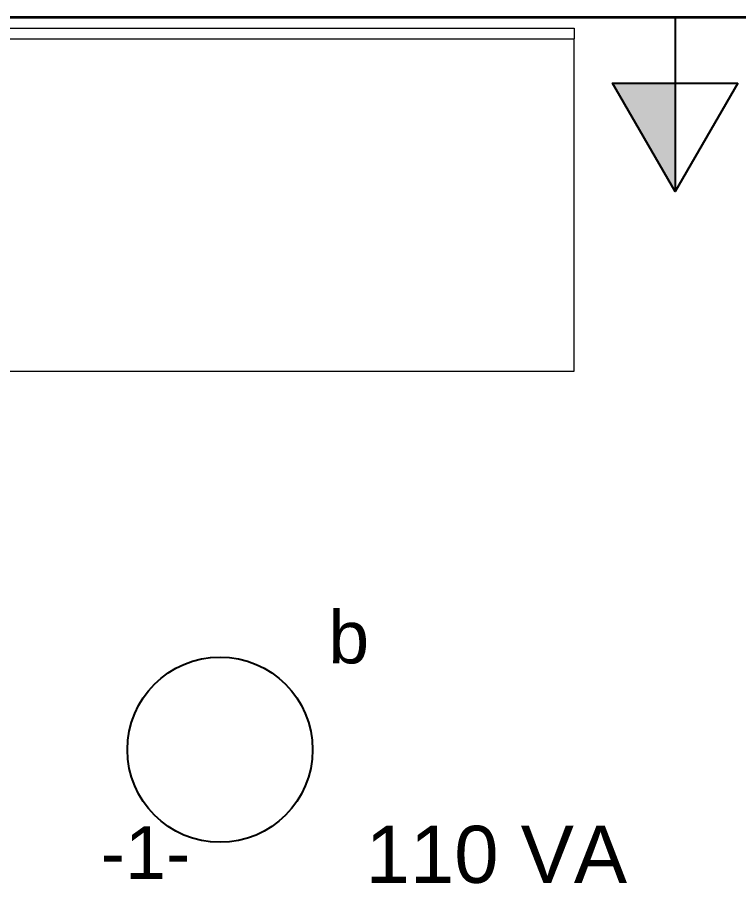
# Model space of a CAD drawing. Header units: metres. Extents: x -182 to 99, y 70 to 113.
# Drawn here: x 67.572 to 68.887, y 92.614 to 94.193 of the extents above; entities that cross this region are included whole.
import ezdxf

# ---------------------------------------------------------------- set-up
doc = ezdxf.new("R2010")
doc.units = ezdxf.units.M
doc.header["$LTSCALE"] = 0.01
doc.layers.add('A-FLOR-CASE', color=3, linetype='Continuous', lineweight=9)
doc.layers.add('A-WALL', color=2, linetype='Continuous', lineweight=9)
doc.layers.add('Elétrica', color=7, linetype='Continuous')
doc.styles.add('Arial', font='arial.ttf', dxfattribs={"height": 0.29506})

# ---------------------------------------------------------------- blocks, each defined once
blk = doc.blocks.new('Plan de travail - Emplacement de l_évier - Profondeur 600 mm-496145-Nivel 9')
at = {"layer": 'A-FLOR-CASE'}
for p, q in [((-1.2005, 0), (1.03, 0)), ((1.03, 0), (1.03, -0.0191)), ((-1.2005, -0.0191), (1.03, -0.0191)), ((-1.2005, -0.03), (-1.2005, -0.625)), ((1.03, -0.625), (1.03, -0.0191)), ((-0.19, -0.497), (-0.19, -0.1381)), ((-1.2005, -0.625), (1.03, -0.625))]:
    blk.add_line(p, q, dxfattribs=at)
for centre, start, end in [((-0.1392, -0.1381), 157.5, 180), ((-0.1392, -0.497), 180, 202.5)]:
    blk.add_arc(centre, 0.0508, start, end, dxfattribs=at)

msp = doc.modelspace()

# ---------------------------------------------------------------- hatches: boundary and pattern name
at = {"layer": 'Elétrica', "ltscale": 0.5, "true_color": 0xffffff}
msp.add_hatch(color=7, dxfattribs=at).paths.add_polyline_path([(68.7717, 93.8751), (68.7717, 94.0728), (68.6575, 94.0728)])

# ---------------------------------------------------------------- linework, layer by layer
at = {"layer": 'A-WALL', "color": 7, "lineweight": 35}
msp.add_line((66.2571, 94.1927), (69.5264, 94.1927), dxfattribs=at)
at = {"layer": 'Elétrica', "color": 7, "ltscale": 0.5, "true_color": 0xffffff}
msp.add_lwpolyline([(68.7717, 94.1927), (68.7717, 94.0728), (68.7717, 93.8751)], dxfattribs=at)
msp.add_lwpolyline([(68.8859, 94.0728), (68.7717, 93.8751), (68.6575, 94.0728)], close=True, dxfattribs=at)
msp.add_circle((67.9418, 92.8577), 0.1688, dxfattribs=at)

# ---------------------------------------------------------------- block references
at = {"layer": 'A-FLOR-CASE'}
msp.add_blockref('Plan de travail - Emplacement de l_évier - Profondeur 600 mm-496145-Nivel 9', (67.5576, 94.1727), dxfattribs=at)

# ---------------------------------------------------------------- texts
at = {"layer": 'Elétrica', "color": 7, "ltscale": 0.5, "true_color": 0xffffff, "style": 'Arial'}
for s, height, p in [('b', 0.0959, (68.1392, 93.0151)), ('-1-', 0.09589, (67.7241, 92.6223))]:
    msp.add_text(s, height=height, dxfattribs=at).set_placement(p)
at = {"layer": 'Elétrica', "color": 7, "ltscale": 0.5, "true_color": 0xffffff, "insert": (68.4456, 92.6135), "char_height": 0.104025, "width": 0.595396, "attachment_point": 8, "style": 'Arial'}
msp.add_mtext('{\\H0.0275x;\\P\\P}110 VA', dxfattribs=at)

doc.saveas('drawing.dxf')
